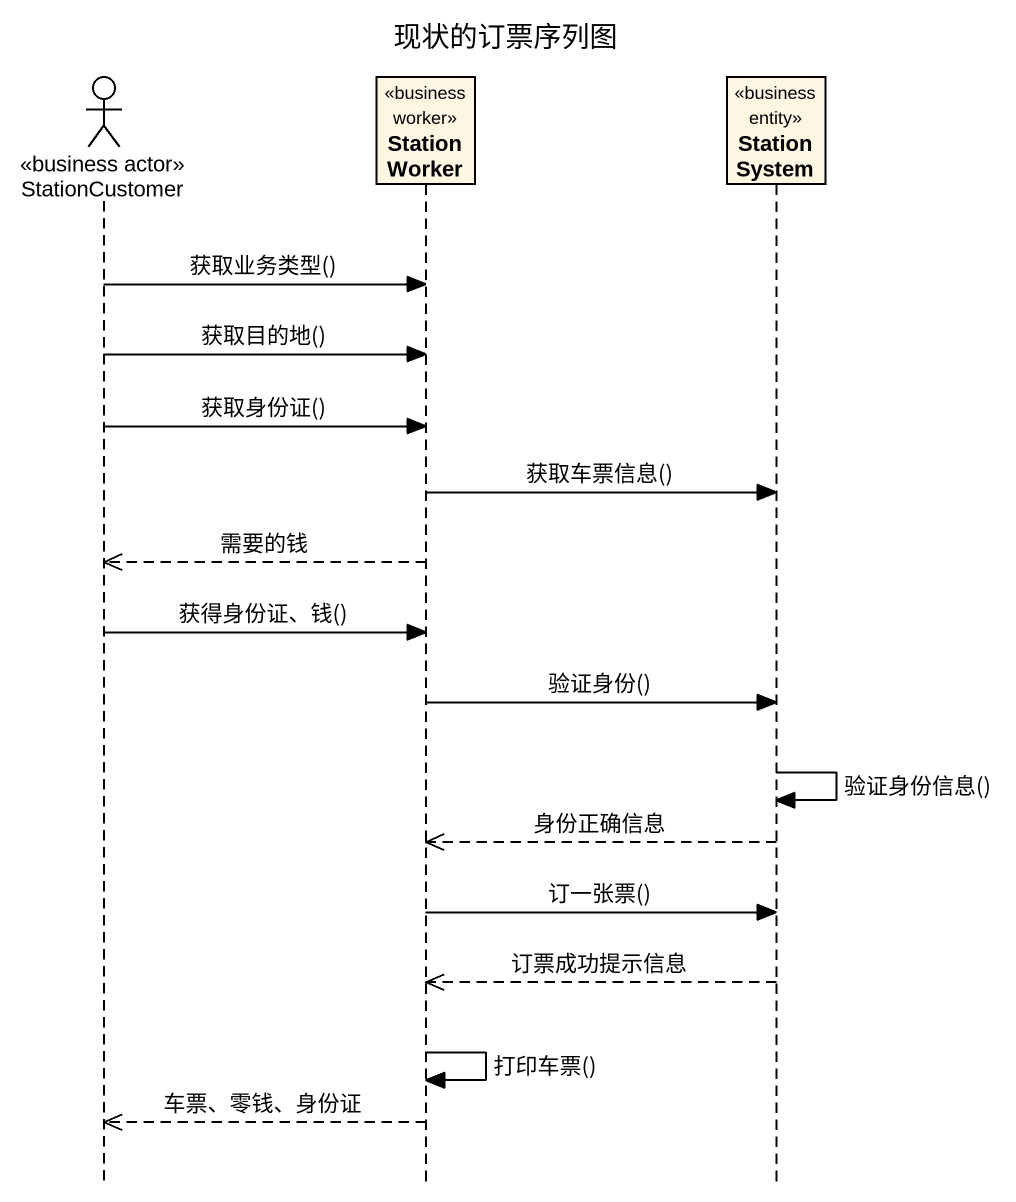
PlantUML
@startuml
title 现状的订票序列图
hide footbox
actor StationCustomer <<business actor>>
participant StationWorker <<business worker>>
participant StationSystem <<business entity>>

StationCustomer -> StationWorker : 获取业务类型()
StationCustomer -> StationWorker : 获取目的地()
StationCustomer -> StationWorker : 获取身份证()
StationWorker -> StationSystem : 获取车票信息()
StationWorker -->> StationCustomer : 需要的钱
StationCustomer -> StationWorker : 获得身份证、钱()
StationWorker -> StationSystem : 验证身份()
StationSystem -> StationSystem : 验证身份信息()
StationSystem -->> StationWorker : 身份正确信息
StationWorker -> StationSystem : 订一张票()
StationSystem -->> StationWorker : 订票成功提示信息
StationWorker -> StationWorker : 打印车票()
StationWorker -->> StationCustomer : 车票、零钱、身份证
@enduml
